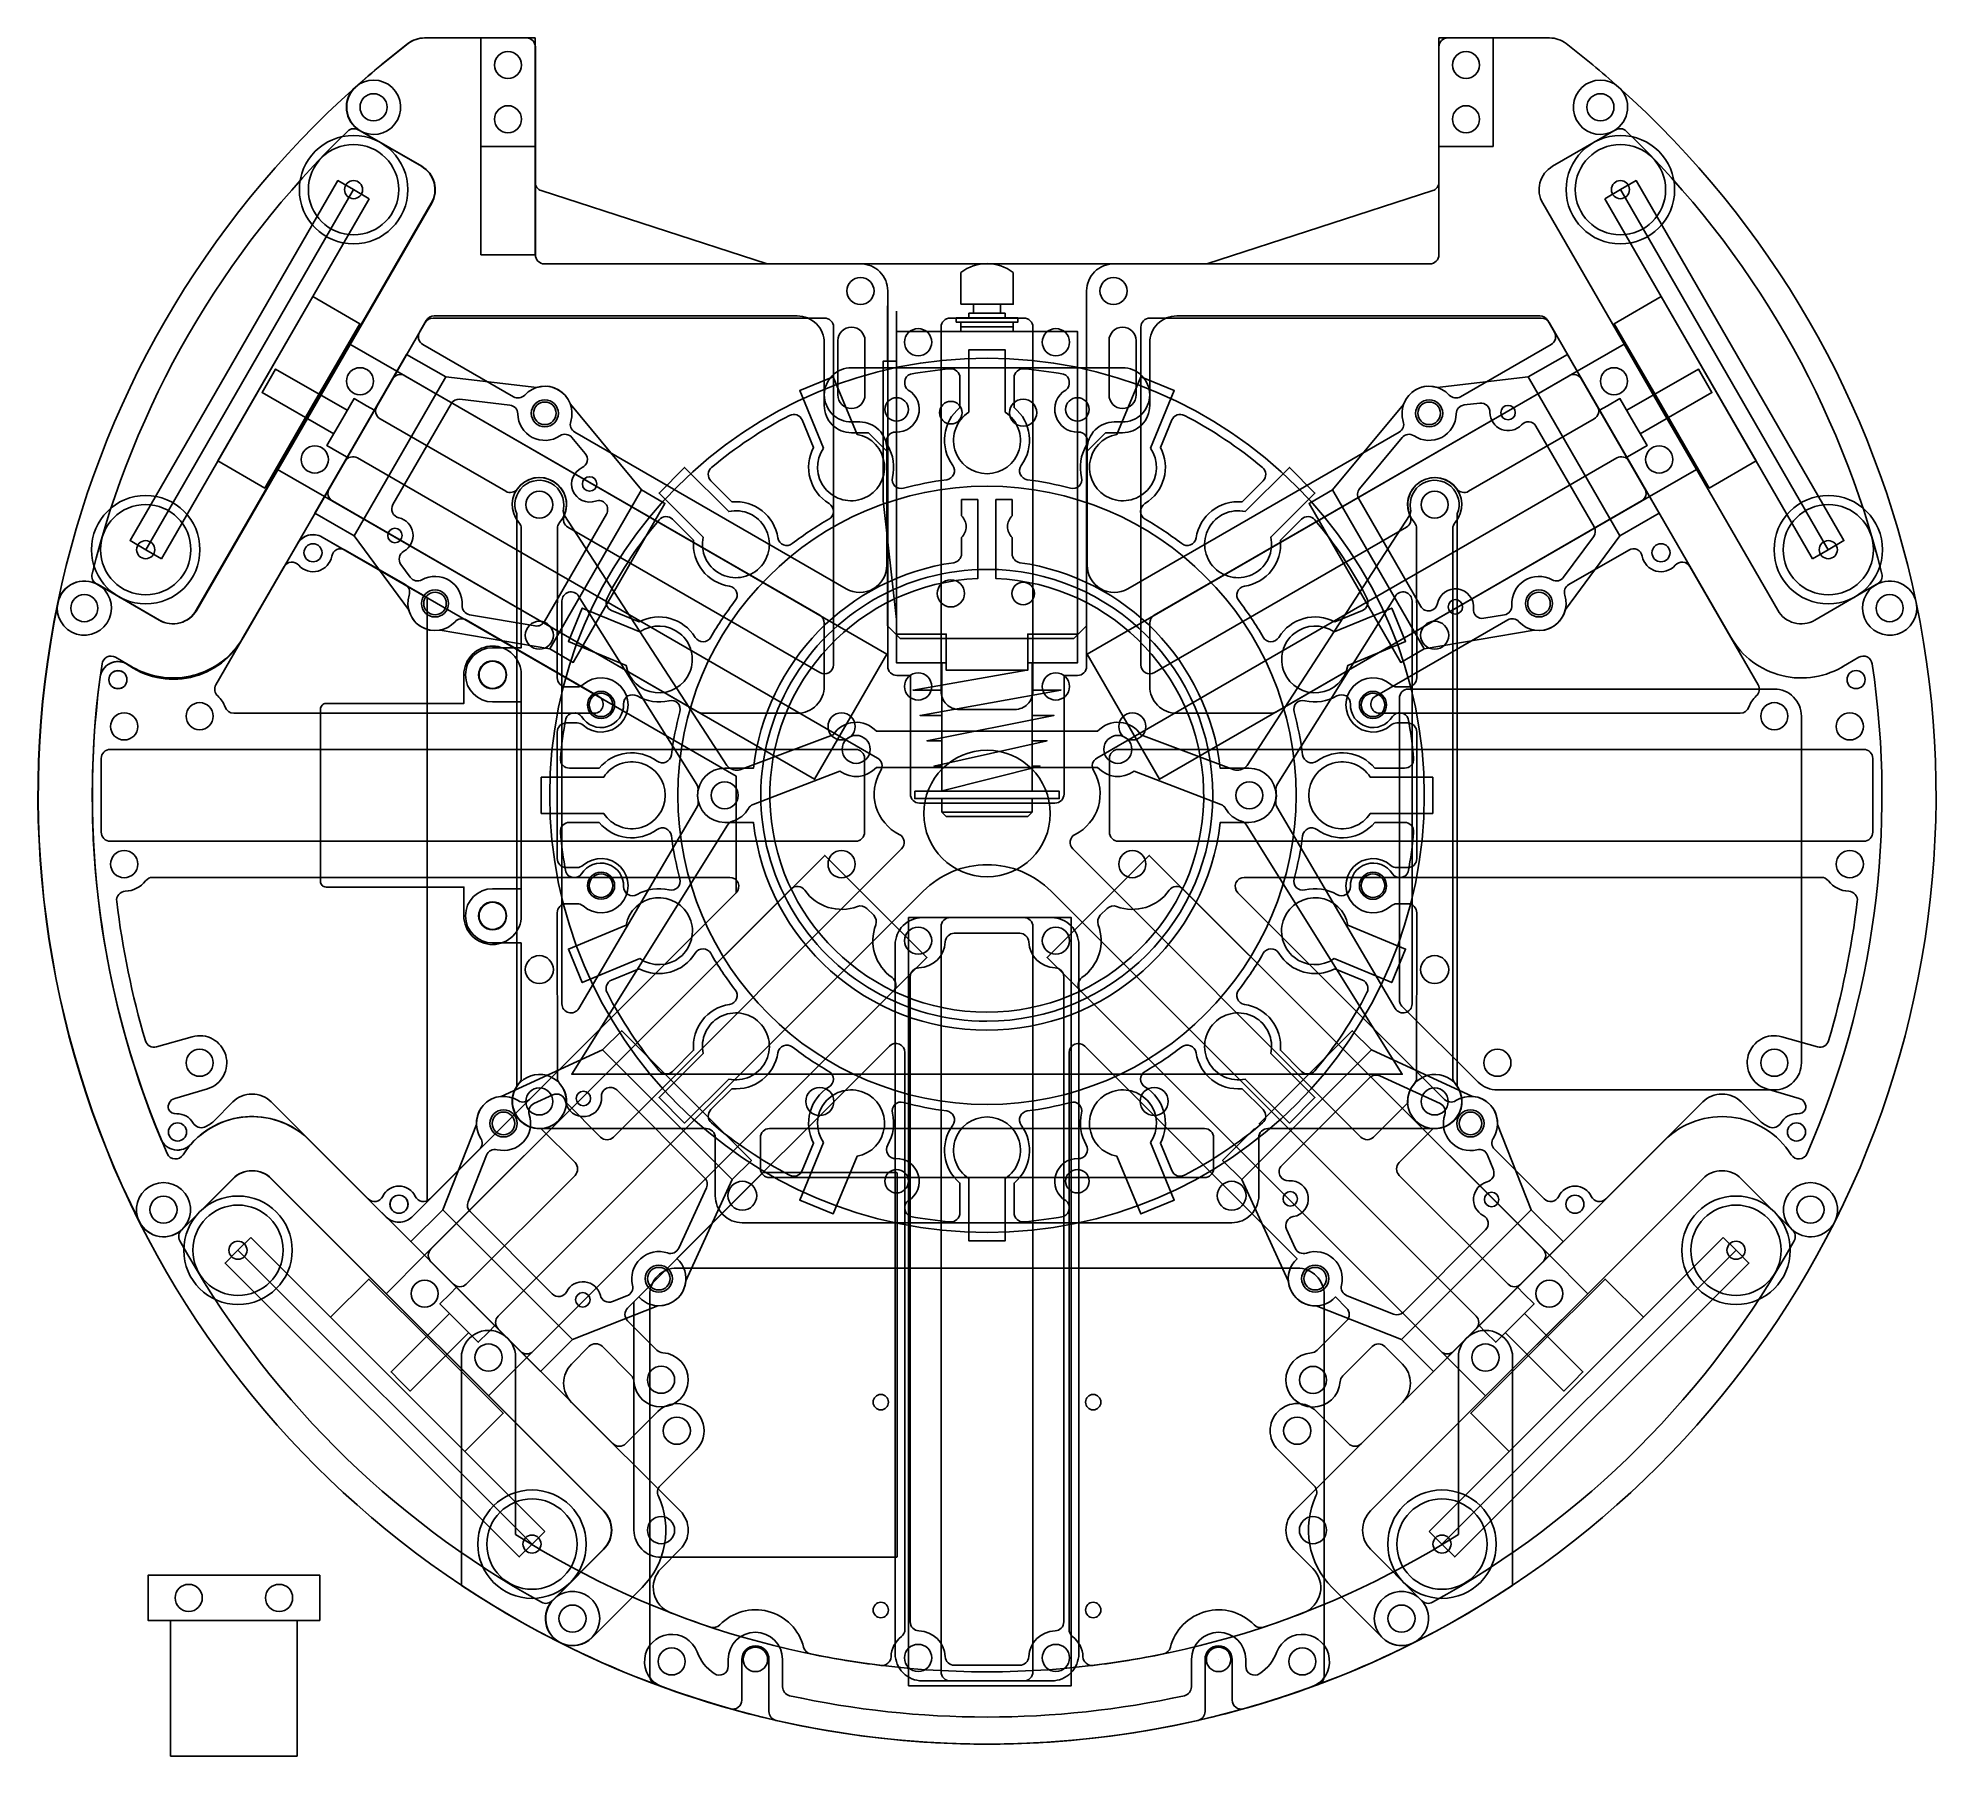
# Model space of a CAD drawing. Header units: inches. Extents: x 0 to 210, y -1 to 189.
import ezdxf

# ---------------------------------------------------------------- set-up
doc = ezdxf.new("R2010")
doc.units = ezdxf.units.IN
doc.header["$MEASUREMENT"] = 0
for name, color, linetype in [('2枚目', 6, 'Continuous'), ('hall', 3, 'Continuous'), ('IMU', 4, 'Continuous'), ('openmv plate', 3, 'Continuous'), ('カバー', 6, 'Continuous'), ('キッカー', 2, 'Continuous'), ('ハンドル2', 4, 'Continuous'), ('ボールセンサ', 30, 'Continuous'), ('モーター', 1, 'Continuous'), ('基板', 4, 'Continuous'), ('穴', 3, 'Continuous'), ('超音波センサ', 4, 'Continuous'), ('足回り', 240, 'Continuous'), ('部品', 2, 'Continuous')]:
    doc.layers.add(name, color=color, linetype=linetype)

msp = doc.modelspace()

# ---------------------------------------------------------------- linework, layer by layer
for points in [[(132.12, 5.52), (132.12, 10.02, 1), (129.12, 10.02), (129.12, 4.25, -0.349968), (128.35, 3.28, -0.056112), (105, 0.65, -0.056112), (81.65, 3.28, -0.349968), (80.88, 4.25), (80.88, 10.02, 1), (77.88, 10.02), (77.88, 5.52, -0.496888), (76.61, 4.56, -0.048152), (57.8, 11.86, -0.511087), (57.02, 16.66), (62.57, 22.21, 0.414214), (62.57, 26.45), (25.8, 63.22, 0.414214), (21.56, 63.22), (16.01, 57.67, -0.511087), (11.21, 58.44, -0.169282), (2.19, 126.97, -0.511087), (6.63, 128.96), (13.42, 125.03, 0.414214), (17.52, 126.13), (43.52, 171.16, 0.414214), (42.42, 175.26), (35.63, 179.19, -0.511087), (35.13, 184.03, -0.017948), (40.93, 188.83, -0.165564), (42.76, 189.46), (55, 189.46), (55, 173.51, 0.325063), (55.69, 172.56), (80.68, 164.46), (105, 164.46), (129.32, 164.46), (154.31, 172.56, 0.325063), (155, 173.51), (155, 189.46), (167.24, 189.46, -0.165564), (169.07, 188.83, -0.017948), (174.87, 184.03, -0.511087), (174.37, 179.19), (167.58, 175.26, 0.414214), (166.48, 171.16), (192.48, 126.13, 0.414214), (196.58, 125.03), (203.37, 128.96, -0.511087), (207.81, 126.97, -0.169282), (198.79, 58.44, -0.511087), (193.99, 57.67), (188.44, 63.22, 0.414214), (184.2, 63.22), (147.43, 26.45, 0.414214), (147.43, 22.21), (152.98, 16.66, -0.511087), (152.2, 11.86, -0.048152), (133.39, 4.56, -0.496888)], [(87, 149.96), (87, 155.7, 0.414214), (84, 158.7), (43.83, 158.7, 0.267949), (42.96, 158.2), (42.22, 156.91, 0.414214), (42.58, 155.54), (52.62, 149.75, 0.352701), (53.86, 149.94, -0.805619), (58.94, 147.01, 0.352701), (59.39, 145.84), (89.42, 128.5, 0.57735), (93.92, 131.1), (93.92, 143.96, 0.414214), (90.92, 146.96), (90, 146.96, -0.414214)], [(100.92, 158.46, 0.414214), (99.92, 157.46), (99.92, 148.71), (99.92, 117.15, 0.414214), (101.92, 115.15), (108.08, 115.15), (108.08, 115.15, 0.414214), (110.08, 117.15), (110.08, 148.71), (110.08, 157.46, 0.414214), (109.08, 158.46)], [(123, 149.96), (123, 155.7, -0.414214), (126, 158.7), (166.17, 158.7, -0.267949), (167.04, 158.2), (167.78, 156.91, -0.414214), (167.42, 155.54), (157.38, 149.75, -0.352701), (156.14, 149.94, 0.805619), (151.06, 147.01, -0.352701), (150.61, 145.84), (120.58, 128.5, -0.57735), (116.08, 131.1), (116.08, 143.96, -0.414214), (119.08, 146.96), (120, 146.96, 0.414214)], [(86.5, 125.57), (40.58, 152.08, 0.414214), (39.22, 151.71), (32.22, 139.58, 0.414214), (32.58, 138.22), (73.04, 114.86, 0.131652), (73.54, 114.73), (84, 114.73, 0.414214), (87, 117.73), (87, 124.7, 0.267949)], [(123.5, 125.57), (169.42, 152.08, -0.414214), (170.78, 151.71), (177.78, 139.58, -0.414214), (177.42, 138.22), (136.96, 114.86, -0.131652), (136.46, 114.73), (126, 114.73, -0.414214), (123, 117.73), (123, 124.7, -0.267949)], [(27.23, 130.95), (19.69, 117.88, 0.355439), (19.89, 116.64, -0.12655), (20.72, 115.4, 0.318089), (21.66, 114.73), (61.54, 114.73, 0.767327), (62.04, 116.59), (47.39, 125.05, 0.352701), (46.15, 124.86, -0.805619), (41.07, 127.79, 0.352701), (40.62, 128.96), (33.98, 132.79, 0.517718), (32.5, 132.11, -0.62672), (28.85, 131.11, 0.514035)], [(182.77, 130.95), (190.31, 117.88, -0.355439), (190.11, 116.64, 0.12655), (189.28, 115.4, -0.318089), (188.34, 114.73), (148.46, 114.73, -0.767327), (147.96, 116.59), (162.61, 125.05, -0.352701), (163.85, 124.86, 0.805619), (168.93, 127.79, -0.352701), (169.38, 128.96), (176.02, 132.79, -0.517718), (177.5, 132.11, 0.62672), (181.15, 131.11, -0.514035)], [(7, 101.57), (7, 109.73, -0.414214), (8, 110.73), (90.46, 110.73, -0.414214), (91.46, 109.73), (91.46, 101.57, -0.414214), (90.46, 100.57), (8, 100.57, -0.414214)], [(203, 109.73), (203, 101.57, -0.414214), (202, 100.57), (119.54, 100.57, -0.414214), (118.54, 101.57), (118.54, 109.73, -0.414214), (119.54, 110.73), (202, 110.73, -0.414214)], [(11.88, 78.48, 0.412866), (13.12, 77.8), (17.06, 78.93, -0.996401), (18.74, 73.17), (15.13, 72.11, 0.400642), (14.44, 70.91, 0.287006), (15.36, 70.39, -0.281628), (17.19, 69.37, 0.372786), (18.42, 68.93, 0.104462), (19.46, 69.6), (21.56, 71.71, -0.414214), (25.8, 71.71), (36.53, 60.98, 0.517638), (38.14, 61.26, -0.630602), (41.75, 61.26, 0.517638), (43.36, 60.98), (48.85, 66.47, 0.352701), (48.98, 67.72, -0.805619), (53.13, 71.86, 0.352701), (54.38, 72), (77.24, 94.86, 0.668179), (76.53, 96.57), (12.69, 96.57, 0.231089), (11.91, 96.18, -0.22022), (9.66, 95.03, 0.437824), (8.71, 93.91, 0.040661)], [(198.12, 78.48, -0.412866), (196.88, 77.8), (192.94, 78.93, 0.996401), (191.26, 73.17), (194.87, 72.11, -0.400642), (195.56, 70.91, -0.287006), (194.64, 70.39, 0.281628), (192.81, 69.37, -0.372786), (191.58, 68.93, -0.104462), (190.54, 69.6), (188.44, 71.71, 0.414214), (184.2, 71.71), (173.47, 60.98, -0.517638), (171.86, 61.26, 0.630602), (168.25, 61.26, -0.517638), (166.64, 60.98), (161.15, 66.47, -0.352701), (161.02, 67.72, 0.805619), (156.87, 71.86, -0.352701), (155.62, 72), (132.76, 94.86, -0.668179), (133.47, 96.57), (197.31, 96.57, -0.231089), (198.09, 96.18, 0.22022), (200.34, 95.03, -0.437824), (201.29, 93.91, -0.040661)], [(109.08, 7.65), (100.92, 7.65, -0.414214), (99.92, 8.65), (99.92, 91.11, -0.414214), (100.92, 92.11), (109.08, 92.11, -0.414214), (110.08, 91.11), (110.08, 8.65, -0.414214)], [(65.24, 47.5), (68.48, 44.25, 0.182676), (69.13, 43.96, -2.21525), (65.94, 40.78, 0.182676), (65.65, 41.42), (62.41, 44.67, 0.414214), (60.99, 44.67), (59.04, 42.71, 0.414214), (59.04, 38.47), (71.06, 26.45, -0.414214), (71.06, 22.21), (68.95, 20.1, 0.542077), (69.99, 15.19, 0.01207), (74.4, 13.6, 0.287791), (75.43, 13.85, -0.587071), (84.71, 11.37, 0.287791), (85.48, 10.63, 0.020338), (93.26, 9.36, 0.437824), (94.38, 10.31, -0.22022), (95.53, 12.55, 0.231089), (95.92, 13.34), (95.92, 77.18, 0.668179), (94.21, 77.89), (70.7, 54.38, -1.050838), (66.47, 50.14), (65.24, 48.91, 0.414214)], [(144.78, 47.48), (141.53, 44.24, -0.182676), (140.89, 43.95, 2.21525), (144.07, 40.76, -0.182676), (144.36, 41.41), (147.61, 44.65, -0.414214), (149.02, 44.65), (150.97, 42.7, -0.414214), (150.97, 38.46), (138.95, 26.44, 0.414214), (138.95, 22.2), (141.05, 20.09, -0.542077), (140.01, 15.17, -0.01207), (135.6, 13.59, -0.287791), (134.57, 13.84, 0.587071), (125.29, 11.36, -0.287791), (124.52, 10.63, -0.020338), (116.74, 9.36, -0.437824), (115.62, 10.31, 0.22022), (114.47, 12.55, -0.231089), (114.08, 13.34), (114.1, 77.18, -0.668179), (115.81, 77.88), (139.31, 54.37, 1.050838), (143.55, 50.13), (144.78, 48.9, -0.414214)]]:
    msp.add_lwpolyline(points, format="xyb", close=True)
for points in [[(91.72, 93.11, 0.293586), (90.66, 93.34, -0.340389), (84.83, 95.14, 0.46496), (83.31, 95.27), (43.48, 55.44, 0.414214), (43.48, 54.03), (53.38, 44.13, 0.414214), (54.8, 44.13), (94.62, 83.96, 0.46496), (94.49, 85.48, -0.340389), (92.69, 91.31, 0.293586), (92.47, 92.37), (91.72, 93.11)], [(118.28, 93.11, -0.293586), (119.34, 93.34, 0.340389), (125.17, 95.14, -0.46496), (126.69, 95.27), (166.52, 55.44, -0.414214), (166.52, 54.03), (156.62, 44.13, -0.414214), (155.2, 44.13), (115.38, 83.96, -0.46496), (115.51, 85.48, 0.340389), (117.31, 91.31, -0.293586), (117.53, 92.37), (118.28, 93.11)]]:
    msp.add_lwpolyline(points, format="xyb")
for centre, radius in [((105, 103.63), 7), ((75.98, 105.65), 1.5), ((134.02, 105.65), 1.5)]:
    msp.add_circle(centre, radius)
at = {"layer": '2枚目'}
for points in [[(141.39, 28.11, 0.314331), (143.2, 17.97), (148.75, 12.42, 0.303519), (152.02, 11.77, 0.000484), (152.2, 11.86, 0.511087), (152.98, 16.66), (147.43, 22.21, -0.414214), (147.43, 26.45), (184.2, 63.22, -0.414214), (188.44, 63.22), (193.99, 57.67, 0.511087), (198.79, 58.44, 0.169282), (207.81, 126.97, 0.511087), (203.37, 128.96), (196.58, 125.03, -0.414214), (192.48, 126.13), (166.48, 171.16, -0.414214), (167.58, 175.26), (174.37, 179.19, 0.511087), (174.87, 184.03, 0.017948), (169.07, 188.83, 0.165564), (167.24, 189.46), (156, 189.46, 0.414214), (155, 188.46), (155, 173.51), (155, 165.46, -0.414214), (154, 164.46), (129.34, 164.46), (119.02, 164.46, 0.414214), (116.02, 161.46), (116.02, 119.92, -0.414214), (115.02, 118.92), (113.52, 118.92), (113.52, 105.79, -0.414214), (112.52, 104.79), (105.02, 104.79), (97.52, 104.79, -0.414214), (96.52, 105.79), (96.52, 118.92), (95.02, 118.92, -0.414214), (94.02, 119.92), (94.02, 161.46, 0.414214), (91.02, 164.46), (80.69, 164.46), (56.03, 164.46, -0.414214), (55.03, 165.46), (55.03, 173.51), (55.03, 188.46, 0.414214), (54.03, 189.46), (42.8, 189.46, 0.165564), (40.96, 188.83, 0.017948), (35.16, 184.03, 0.511087), (35.66, 179.19), (42.46, 175.26, -0.414214), (43.56, 171.16), (17.56, 126.13, -0.414214), (13.46, 125.03), (6.66, 128.96, 0.511087), (2.22, 126.97, 0.169282), (11.24, 58.44, 0.511087), (16.04, 57.67), (21.6, 63.22, -0.414214), (25.84, 63.22), (62.61, 26.45, -0.414214), (62.61, 22.21), (57.06, 16.66, 0.511087), (57.83, 11.86, 0.000484), (58.01, 11.77, 0.303519), (61.28, 12.42), (66.83, 17.97, 0.31426), (68.64, 28.1, -0.31426), (68.84, 29.23), (72.82, 33.21, 1), (68.58, 37.45), (65.03, 33.91, -0.414214), (63.62, 33.91), (50.92, 46.6, -0.414214), (50.92, 48.02), (97.95, 95.04, -0.414214), (112.09, 95.04), (159.11, 48.02, -0.414214), (159.11, 46.6), (146.42, 33.91, -0.414199), (145, 33.91), (141.46, 37.46, 1), (137.21, 33.21), (141.19, 29.23, -0.314343)], [(88.02, 157.46, 0.414214), (87.02, 158.46), (43.71, 158.46, 0.267949), (42.84, 157.96), (37.49, 148.68, 0.414214), (37.85, 147.31), (51.75, 139.29, 0.384323), (53.06, 139.57, -0.901853), (58.23, 136.59, 0.384323), (58.64, 135.31), (86.52, 119.22, 0.57735), (88.02, 120.08)], [(122.02, 157.46, -0.414214), (123.02, 158.46), (166.33, 158.46, -0.267949), (167.19, 157.96), (172.55, 148.68, -0.414214), (172.18, 147.31), (158.29, 139.29, -0.384323), (156.98, 139.57, 0.901853), (151.81, 136.59, -0.384323), (151.4, 135.31), (123.52, 119.22, -0.57735), (122.02, 120.08)]]:
    msp.add_lwpolyline(points, format="xyb", close=True, dxfattribs=at)
for points in [[(154.29, 172.56), (154.29, 172.56)], [(66.82, 30.69), (66.82, 30.69)]]:
    msp.add_lwpolyline(points, close=True, dxfattribs=at)
for points in [[(10.1, 120.04, 0.42712), (22.74, 123.13), (33.99, 142.62, -0.414214), (35.35, 142.98), (55.89, 131.12), (62.82, 127.12), (92.89, 109.77, -0.420422), (93.24, 108.38, 0.438508), (95.29, 101.32, -0.512275), (95.55, 99.71), (63.67, 67.83, -0.414214), (62.25, 67.83), (58.48, 71.6, 2.618034), (55.65, 68.78), (59.42, 65, -0.414214), (59.42, 63.59), (47.39, 51.55, -0.414214), (45.97, 51.55), (30.06, 67.46, 0.482326), (16.07, 65.87, -0.603168), (14.3, 66, -0.140818), (7.09, 120.2, -0.529175), (8.58, 120.92), (10.46, 119.84)], [(199.93, 120.04, -0.42712), (187.3, 123.13), (176.05, 142.62, 0.414214), (174.68, 142.98), (154.14, 131.12), (147.21, 127.12), (117.15, 109.77, 0.420422), (116.79, 108.38, -0.438508), (114.75, 101.32, 0.512275), (114.49, 99.71), (146.37, 67.83, 0.414214), (147.78, 67.83), (151.55, 71.6, -2.618034), (154.38, 68.77), (150.61, 65, 0.414214), (150.61, 63.59), (162.65, 51.55, 0.414214), (164.06, 51.55), (179.97, 67.46, -0.482326), (193.97, 65.87, 0.603168), (195.73, 66, 0.140818), (202.94, 120.2, 0.529175), (201.45, 120.92), (199.58, 119.84)]]:
    msp.add_lwpolyline(points, format="xyb", dxfattribs=at)
at = {"layer": 'hall'}
for centre, radius in [((30.43, 132.49), 1), ((179.57, 132.49), 1), ((8.85, 118.45), 1), ((201.15, 118.45), 1), ((15.44, 68.39), 1), ((194.56, 68.39), 1), ((39.95, 60.39), 1), ((170.05, 60.39), 1), ((70.68, 35.33), 1.5), ((139.32, 35.33), 1.5)]:
    msp.add_circle(centre, radius, dxfattribs=at)
at = {"layer": 'IMU'}
msp.add_lwpolyline([(50.3, 89.14, 0.414214), (53.47, 92.31), (53.47, 118.98, 0.414214), (50.3, 122.16, 0.414214), (47.12, 118.98), (47.12, 115.81), (31.88, 115.81, 0.414214), (31.25, 115.17), (31.25, 96.12, 0.414214), (31.88, 95.49), (47.12, 95.49), (47.12, 92.31, 0.414214)], format="xyb", close=True, dxfattribs=at)
for centre in [(50.3, 118.98), (50.3, 92.31)]:
    msp.add_circle(centre, 1.5, dxfattribs=at)
at = {"layer": 'openmv plate'}
for p, q in [((102.18, 138.38), (102.18, 138.38)), ((107.78, 138.38), (107.78, 138.38))]:
    msp.add_line(p, q, dxfattribs=at)
msp.add_lwpolyline([(135.07, 61.34), (135.07, 67.77, -0.414217), (136.07, 68.77), (154.53, 68.77, 0.598235), (157.03, 73.43), (157.03, 136.79, 1.334668), (151.87, 137.32, -0.191841), (151.73, 136.6), (133.78, 108.96, -0.182676), (133.21, 108.54, 0.016597), (133.02, 108.48, -0.17579), (132.34, 108.48), (122.01, 112.34, 0.49632), (117.24, 112.73), (92.76, 112.73, 0.49632), (87.99, 112.34), (77.66, 108.48, -0.17579), (76.98, 108.48, 0.016597), (76.79, 108.54, -0.182676), (76.22, 108.96), (58.27, 136.6, -0.191841), (58.13, 137.32, 1.334668), (52.97, 136.79), (52.97, 73.43, 0.598235), (55.47, 68.77), (73.93, 68.77, -0.414214), (74.93, 67.77), (74.93, 61.34, 0.414214), (77.93, 58.34), (132.07, 58.34, 0.4161), (135.07, 61.36)], format="xyb", dxfattribs=at)
for points in [[(107.78, 136.58), (107.78, 137.63), (107.78, 138.38), (105.98, 138.38), (105.98, 137.63), (105.98, 131.63), (105.98, 129.63, -0.979375), (104.98, 81.65, -0.979375), (103.98, 129.63), (103.98, 131.63), (103.98, 137.63), (103.98, 138.38), (102.18, 138.38), (102.18, 137.63), (102.18, 136.58, -0.423527), (102.18, 134.18), (102.18, 132.38, -0.373434), (101.32, 131.39, 0.340834), (79.16, 108.65), (75.98, 108.65, 1), (75.98, 102.65), (79.16, 102.65, 0.380734), (104.98, 79.65, 0.380734), (130.81, 102.65), (133.98, 102.65, 1), (133.98, 108.65), (130.81, 108.65, 0.340834), (108.64, 131.39, -0.373434), (107.78, 132.38), (107.78, 134.18, -0.423527)], [(104.98, 80.65, 1), (104.98, 130.65, 1)], [(59.83, 82.06), (72.92, 104.38, 0.182676), (73.04, 105.07, -0.089124), (73.02, 106.14, 0.182676), (72.88, 106.83), (59.82, 127.69, 0.753154), (57.97, 127.16), (57.97, 82.57, 0.764635)], [(150.17, 82.06), (137.08, 104.38, -0.182676), (136.96, 105.07, 0.089124), (136.98, 106.14, -0.182676), (137.12, 106.83), (150.18, 127.69, -0.753154), (152.03, 127.16), (152.03, 82.57, -0.764635)], [(92.76, 108.73), (117.24, 108.73, 0.3884), (121.27, 108.32), (130.88, 104.64, -0.17579), (131.4, 104.19, 0.195695), (133.16, 102.77, -0.182676), (133.72, 102.34), (150.95, 74.77), (59.05, 74.77), (76.28, 102.34, -0.182676), (76.84, 102.77, 0.195695), (78.6, 104.19, -0.17579), (79.12, 104.64), (88.73, 108.32, 0.3884)], [(129.07, 68.77), (80.93, 68.77, 0.414214), (79.93, 67.77), (79.93, 64.34, 0.414214), (80.93, 63.34), (129.07, 63.34, 0.414217), (130.07, 64.34), (130.07, 67.77, 0.41421)]]:
    msp.add_lwpolyline(points, format="xyb", close=True, dxfattribs=at)
for centre, radius in [((55.47, 137.81), 1.5), ((154.53, 137.81), 1.5), ((55.47, 123.36), 1.55), ((154.53, 123.36), 1.55), ((90.52, 110.73), 1.55), ((119.48, 110.73), 1.55), ((75.98, 105.65), 1.5), ((134.02, 105.65), 1.5), ((55.47, 86.36), 1.55), ((154.53, 86.36), 1.55), ((55.47, 71.77), 1.5), ((86.5, 71.77), 1.55), ((123.5, 71.77), 1.55), ((154.53, 71.77), 1.5), ((77.93, 61.34), 1.6), ((132.07, 61.34), 1.6), ((141.07, 40.95), 1.5)]:
    msp.add_circle(centre, radius, dxfattribs=at)
at = {"layer": 'カバー'}
msp.add_line((67.68, 7.53), (67.68, 7.53), dxfattribs=at)
for points in [[(5.99, 130.16, -0.141408), (34.27, 179.14, -0.347349), (35.5, 179.26, 2.015193), (35.13, 184.03, 0.160925), (2.19, 126.97, 2.015193), (6.5, 129.03, -0.347349)], [(204.01, 130.16, 0.141408), (175.73, 179.14, 0.347349), (174.5, 179.26, -2.015193), (174.87, 184.03, -0.160925), (207.81, 126.97, -2.015193), (203.5, 129.03, 0.347349)], [(115.16, 10.65), (115.16, 89.11, 0.414214), (112.16, 92.11), (97.84, 92.11, 0.414214), (94.84, 89.11), (94.84, 10.65, 0.414214), (97.84, 7.65), (112.16, 7.65, 0.414214)], [(112.53, 86.56, -0.392047), (109.62, 89.42, 0.400726), (108.62, 90.38), (101.38, 90.38, 0.400726), (100.38, 89.42, -0.392047), (97.47, 86.56, 0.405453), (96.5, 85.57), (96.5, 14.19, 0.405453), (97.47, 13.19, -0.391686), (100.38, 10.33, 0.400363), (101.38, 9.38), (108.62, 9.38, 0.400363), (109.62, 10.33, -0.391686), (112.53, 13.19, 0.405453), (113.5, 14.19), (113.5, 85.57, 0.405453)], [(55.7, 16.35, -0.141408), (15.7, 56.35, -0.347349), (15.91, 57.57, 2.015193), (11.21, 58.44, 0.160925), (57.8, 11.86, 2.015193), (56.92, 16.56, -0.347349)], [(154.3, 16.35, 0.141408), (194.3, 56.35, 0.347349), (194.09, 57.57, -2.015193), (198.79, 58.44, -0.160925), (152.2, 11.86, -2.015193), (153.08, 16.56, 0.347349)], [(142.32, 8.19), (142.32, 35.33), (142.32, 50.33, 0.414214), (139.32, 53.33), (70.68, 53.33, 0.414214), (67.68, 50.33), (67.68, 35.33), (67.68, 8.22, 0.312946), (68.33, 7.28, 0.18058), (141.66, 7.26, 0.313123)], [(76.38, 10.02, -1), (82.38, 10.02), (82.38, 6.99, 0.352341), (83.16, 6.01, 0.108301), (126.84, 6.01, 0.352341), (127.62, 6.99), (127.62, 10.02, -1), (133.62, 10.02), (133.62, 9.28, 0.600843), (135.18, 8.45, 0.156178), (137.08, 10.85, -1.562777), (140.91, 6.98, -0.176327), (69.09, 6.98, -1.562777), (72.92, 10.85, 0.156669), (74.82, 8.45, 0.600416), (76.38, 9.28)]]:
    msp.add_lwpolyline(points, format="xyb", close=True, dxfattribs=at)
msp.add_lwpolyline([(130.62, 10.02), (130.62, 10.02)], close=True, dxfattribs=at)
for centre, radius in [((97.38, 89.56), 1.5), ((112.62, 89.56), 1.5), ((93.25, 38.49), 0.85), ((116.75, 38.49), 0.85), ((70.68, 35.33), 1.5), ((139.32, 35.33), 1.5), ((93.25, 15.49), 0.85), ((116.75, 15.49), 0.85), ((70.11, 9.8), 1.5), ((79.38, 10.02), 1.35), ((97.38, 10.19), 1.5), ((112.62, 10.19), 1.5), ((130.62, 10.02), 1.35), ((139.89, 9.8), 1.5)]:
    msp.add_circle(centre, radius, dxfattribs=at)
at = {"layer": 'キッカー', "ltscale": 0.5}
for p, q in [((94, 159.8), (94, 153.69)), ((103.5, 158.99), (103.5, 159.99)), ((106.5, 158.99), (106.5, 159.99)), ((95, 159.23), (95, 156.99)), ((101.59, 158.49), (108.41, 158.49)), ((102.1, 156.99), (102.1, 157.49)), ((100, 120.29), (100, 106.09)), ((110, 103.79), (110, 105.29))]:
    msp.add_line(p, q, dxfattribs=at)
msp.add_lwpolyline([(102.1, 159.99), (107.9, 159.99), (107.9, 163.49, 0.344828), (102.1, 163.49)], format="xyb", close=True, dxfattribs=at)
for points in [[(101.59, 157.99), (101.59, 158.49), (108.41, 158.49), (108.41, 157.99)], [(97, 106.09), (113, 106.09), (113, 105.29), (97, 105.29)]]:
    msp.add_lwpolyline(points, close=True, dxfattribs=at)
for points in [[(102.1, 157.99), (102.1, 157.49), (107.9, 157.49)], [(103, 158.49), (103, 158.99), (107, 158.99), (107, 158.49)], [(107.9, 156.99), (107.9, 157.49), (107.9, 157.99)], [(109.5, 120.29), (115, 120.29), (115, 156.99), (95, 156.99), (95, 120.29), (100.5, 120.29)], [(95, 153.69), (93.5, 153.69), (93.5, 138.26), (95, 125.09)], [(115, 123.49), (109.5, 123.49), (109.5, 119.49), (100.5, 119.49), (100.5, 123.49), (95, 123.49)], [(110, 116.09), (110, 120.29), (110, 106.09)]]:
    msp.add_lwpolyline(points, dxfattribs=at)
at = {"layer": 'キッカー'}
msp.add_lwpolyline([(120, 145.77, 0.414214), (123, 148.77), (123, 149.96, 0.414214), (120, 152.96), (90, 152.96, 0.414214), (87, 149.96), (87, 148.77, 0.414214), (90, 145.77), (91.88, 145.77), (94, 143.65), (94, 124.41), (95.41, 122.99), (114.59, 122.99), (116, 124.41), (116, 143.65), (118.12, 145.77)], format="xyb", close=True, dxfattribs=at)
for points in [[(96.82, 117.29), (100, 117.29), (96.82, 117.29), (109.42, 119.49)], [(100, 114.49), (97.59, 114.49), (113.18, 117.29), (110, 117.29)], [(100, 111.69), (98.36, 111.69), (112.41, 114.49), (110, 114.49)], [(100, 108.89), (99.13, 108.89), (111.64, 111.69), (110, 111.69)], [(99.9, 106.09), (110.87, 108.89), (110, 108.89), (110.87, 108.89)], [(100, 105.29), (100, 103.79), (110, 103.79), (109.5, 103.29), (100.5, 103.29), (100, 103.79)]]:
    msp.add_lwpolyline(points, dxfattribs=at)
at = {"layer": 'キッカー', "ltscale": 0.5}
for centre in [(101, 147.99), (109, 127.99)]:
    msp.add_circle(centre, 1.25, dxfattribs=at)
at = {"layer": 'キッカー'}
for centre in [(109, 147.99), (101, 127.99)]:
    msp.add_circle(centre, 1.5, dxfattribs=at)
at = {"layer": 'ハンドル2'}
msp.add_lwpolyline([(46.85, 18.22), (46.85, 43.43, -1.000185), (52.85, 43.43), (52.85, 23.86, 0.291662), (157.15, 23.86), (157.15, 43.43, -1.000185), (163.15, 43.43), (163.15, 18.22, -0.30217)], format="xyb", close=True, dxfattribs=at)
at = {"layer": 'ボールセンサ'}
for points in [[(107, 148.05), (107, 154.95), (103, 154.95), (103, 148.05, 3.406438)], [(86.92, 144.06), (84.28, 150.44), (87.98, 151.97), (90.62, 145.59, -3.406438)], [(96.29, 150.49, -0.774858), (94.91, 145.85, 0.593445), (94.01, 144.35, -0.19651), (94.53, 140.83, 0.57193), (95.76, 139.62, -0.034617), (100.54, 140.57, 0.57193), (101.21, 142.16, -0.397368), (102, 148.56), (102, 151.85, 0.439742), (100.91, 152.84, 0.023367), (96.53, 152.26, 0.58577)], [(113.71, 150.49, 0.774858), (115.09, 145.85, -0.593445), (115.99, 144.35, 0.19651), (115.47, 140.83, -0.57193), (114.24, 139.62, 0.034617), (109.46, 140.57, -0.57193), (108.79, 142.16, 0.397368), (108, 148.56), (108, 151.85, -0.439742), (109.09, 152.84, -0.023367), (113.47, 152.26, -0.58577)], [(123.08, 144.06), (125.72, 150.44), (122.02, 151.97), (119.38, 145.59, 3.406438)], [(87.53, 137.93, -0.397368), (85.81, 144.15), (84.55, 147.18, 0.439742), (83.16, 147.69, 0.055053), (74.52, 141.91, 0.439742), (74.45, 140.44), (76.78, 138.11, -0.397368), (81.86, 134.14, 0.57193), (83.46, 133.5, -0.034627), (87.51, 136.21, 0.57193)], [(122.47, 137.93, 0.397368), (124.19, 144.15), (125.45, 147.18, -0.439742), (126.84, 147.69, -0.055053), (135.48, 141.91, -0.439742), (135.55, 140.44), (133.22, 138.11, 0.397368), (128.14, 134.14, -0.57193), (126.54, 133.5, 0.034627), (122.49, 136.21, -0.57193)], [(73.6, 134.22), (68.72, 139.1), (71.55, 141.93), (76.43, 137.05, -3.406438)], [(133.57, 137.05), (138.45, 141.93), (141.28, 139.1), (136.4, 134.22, -3.406438)], [(72.72, 123.12, 0.397368), (66.5, 124.84), (63.46, 126.1, -0.439742), (62.96, 127.48, -0.055053), (68.74, 136.13, -0.439742), (70.21, 136.2), (72.54, 133.87, 0.397368), (76.51, 128.79, -0.57193), (77.15, 127.19, 0.034627), (74.44, 123.14, -0.57193)], [(137.28, 123.12, -0.397368), (143.5, 124.84), (146.54, 126.1, 0.439742), (147.04, 127.48, 0.055053), (141.26, 136.13, 0.439742), (139.79, 136.2), (137.46, 133.87, -0.397368), (133.49, 128.79, 0.57193), (132.85, 127.19, -0.034627), (135.56, 123.14, 0.57193)], [(66.59, 123.72), (60.21, 126.36), (58.68, 122.67), (65.06, 120.03, 3.406438)], [(143.41, 123.72), (149.79, 126.36), (151.32, 122.67), (144.94, 120.03, -3.406438)], [(60.15, 114.36, 0.774858), (64.79, 115.74, -0.593445), (66.3, 116.64, 0.19651), (69.82, 116.12, -0.57193), (71.03, 114.89, 0.034617), (70.08, 110.11, -0.57193), (68.49, 109.43, 0.397368), (62.09, 108.65), (58.8, 108.65, -0.439742), (57.8, 109.73, -0.023367), (58.39, 114.12, -0.58577)], [(149.85, 114.36, -0.774858), (145.21, 115.74, 0.593445), (143.7, 116.64, -0.19651), (140.18, 116.12, 0.57193), (138.97, 114.89, -0.034617), (139.92, 110.11, 0.57193), (141.51, 109.43, -0.397368), (147.91, 108.65), (151.2, 108.65, 0.439742), (152.2, 109.73, 0.023367), (151.61, 114.12, 0.58577)], [(62.59, 107.65), (55.69, 107.65), (55.69, 103.65), (62.59, 103.65, 3.406438)], [(147.41, 103.65), (154.31, 103.65), (154.31, 107.65), (147.41, 107.65, 3.406438)], [(60.15, 96.94, -0.774858), (64.79, 95.55, 0.593445), (66.3, 94.66, -0.19651), (69.82, 95.18, 0.57193), (71.03, 96.41, -0.034617), (70.08, 101.18, 0.57193), (68.49, 101.86, -0.397368), (62.09, 102.65), (58.8, 102.65, 0.439742), (57.8, 101.56, 0.023367), (58.39, 97.18, 0.58577)], [(149.85, 96.94, 0.774858), (145.21, 95.55, -0.593445), (143.7, 94.66, 0.19651), (140.18, 95.18, -0.57193), (138.97, 96.41, 0.034617), (139.92, 101.18, -0.57193), (141.51, 101.86, 0.397368), (147.91, 102.65), (151.2, 102.65, -0.439742), (152.2, 101.56, -0.023367), (151.61, 97.18, -0.58577)], [(66.59, 87.57), (60.21, 84.93), (58.68, 88.63), (65.06, 91.27, -3.406438)], [(143.41, 87.57), (149.79, 84.93), (151.32, 88.63), (144.94, 91.27, 3.406438)], [(72.72, 88.18, -0.397368), (66.5, 86.46), (63.46, 85.2, 0.439742), (62.96, 83.81, 0.055053), (68.74, 75.16, 0.439742), (70.21, 75.1), (72.54, 77.43, -0.397368), (76.51, 82.51, 0.57193), (77.15, 84.11, -0.034627), (74.44, 88.16, 0.57193)], [(137.28, 88.18, 0.397368), (143.5, 86.46), (146.54, 85.2, -0.439742), (147.04, 83.81, -0.055053), (141.26, 75.16, -0.439742), (139.79, 75.1), (137.46, 77.43, 0.397368), (133.49, 82.51, -0.57193), (132.85, 84.11, 0.034627), (135.56, 88.16, -0.57193)], [(76.43, 74.25), (71.55, 69.37), (68.72, 72.2), (73.6, 77.08, -3.406438)], [(136.4, 77.08), (141.28, 72.2), (138.45, 69.37), (133.57, 74.25, -3.406438)], [(87.53, 73.37, 0.397368), (85.81, 67.15), (84.55, 64.11, -0.439742), (83.16, 63.61, -0.055053), (74.52, 69.39, -0.439742), (74.45, 70.86), (76.78, 73.18, 0.397368), (81.86, 77.16, -0.57193), (83.46, 77.8, 0.034627), (87.51, 75.09, -0.57193)], [(122.47, 73.37, -0.397368), (124.19, 67.15), (125.45, 64.11, 0.439742), (126.84, 63.61, 0.055053), (135.48, 69.39, 0.439742), (135.55, 70.86), (133.22, 73.18, -0.397368), (128.14, 77.16, 0.57193), (126.54, 77.8, -0.034627), (122.49, 75.09, 0.57193)], [(86.92, 67.23), (84.28, 60.86), (87.98, 59.33), (90.62, 65.7, 3.406438)], [(96.29, 60.8, 0.774858), (94.91, 65.44, -0.593445), (94.01, 66.95, 0.19651), (94.53, 70.47, -0.57193), (95.76, 71.67, 0.034617), (100.54, 70.72, -0.57193), (101.21, 69.14, 0.397368), (102, 62.74), (102, 59.45, -0.439742), (100.91, 58.45, -0.023367), (96.53, 59.04, -0.58577)], [(113.71, 60.8, -0.774858), (115.09, 65.44, 0.593445), (115.99, 66.95, -0.19651), (115.47, 70.47, 0.57193), (114.24, 71.67, -0.034617), (109.46, 70.72, 0.57193), (108.79, 69.14, -0.397368), (108, 62.74), (108, 59.45, 0.439742), (109.09, 58.45, 0.023367), (113.47, 59.04, 0.58577)], [(123.08, 67.23), (125.72, 60.86), (122.02, 59.33), (119.38, 65.7, -3.406438)], [(103, 63.24), (103, 56.34), (107, 56.34), (107, 63.24, 3.406438)]]:
    msp.add_lwpolyline(points, format="xyb", close=True, dxfattribs=at)
for centre, radius in [((105, 105.65), 48.38), ((95, 148.35), 1.3), ((115, 148.35), 1.3), ((105, 105.65), 34.21), ((62.3, 115.65), 1.3), ((147.7, 115.65), 1.3), ((62.3, 95.65), 1.3), ((147.7, 95.65), 1.3), ((95, 62.94), 1.3), ((115, 62.94), 1.3)]:
    msp.add_circle(centre, radius, dxfattribs=at)
at = {"layer": 'モーター', "color": 4}
for p, q in [((34.92, 172.67), (36.65, 171.67)), ((175.08, 172.67), (173.35, 171.67)), ((13.65, 131.83), (36.65, 171.67)), ((196.35, 131.83), (173.35, 171.67)), ((11.92, 132.83), (13.65, 131.83)), ((198.08, 132.83), (196.35, 131.83)), ((22.13, 55.3), (23.54, 56.72)), ((56.07, 24.19), (23.54, 56.72)), ((153.93, 24.19), (186.46, 56.72)), ((187.87, 55.3), (186.46, 56.72)), ((54.66, 22.78), (56.07, 24.19)), ((155.34, 22.78), (153.93, 24.19))]:
    msp.add_line(p, q, dxfattribs=at)
for points in [[(11.92, 132.83), (10.19, 133.83), (33.19, 173.67), (34.92, 172.67)], [(198.08, 132.83), (199.81, 133.83), (176.81, 173.67), (175.08, 172.67)], [(19.9, 142.65), (25.1, 139.65), (30.35, 148.75), (35.6, 157.84), (30.4, 160.84)], [(190.1, 142.65), (184.9, 139.65), (179.65, 148.75), (174.4, 157.84), (179.6, 160.84)], [(54.66, 22.78), (53.24, 21.36), (20.71, 53.89), (22.13, 55.3)], [(155.34, 22.78), (156.76, 21.36), (189.29, 53.89), (187.87, 55.3)], [(47.23, 33.03), (51.47, 37.27), (44.05, 44.7), (36.62, 52.12), (32.38, 47.88)], [(162.77, 33.03), (158.53, 37.27), (165.95, 44.7), (173.38, 52.12), (177.62, 47.88)]]:
    msp.add_lwpolyline(points, close=True, dxfattribs=at)
at = {"layer": 'モーター'}
for points in [[(35.72, 145.65), (31.72, 138.72), (85.93, 107.42), (89.93, 114.35), (93.93, 121.28), (39.72, 152.58), (35.72, 145.65), (39.72, 152.58), (34.52, 155.58), (30.52, 148.65), (26.52, 141.72), (31.72, 138.72)], [(174.28, 145.65), (178.28, 138.72), (124.07, 107.42), (120.07, 114.35), (116.07, 121.28), (170.28, 152.58), (174.28, 145.65), (170.28, 152.58), (175.48, 155.58), (179.48, 148.65), (183.48, 141.72), (178.28, 138.72)], [(48.43, 49.08), (54.09, 43.42), (98.35, 87.69), (92.7, 93.34), (87.04, 99), (42.77, 54.74), (48.43, 49.08), (42.77, 54.74), (38.53, 50.49), (44.19, 44.84), (49.85, 39.18), (54.09, 43.42)], [(161.57, 49.08), (155.91, 43.42), (111.65, 87.69), (117.3, 93.34), (122.96, 99), (167.23, 54.74), (161.57, 49.08), (167.23, 54.74), (171.47, 50.49), (165.81, 44.84), (160.15, 39.18), (155.91, 43.42)]]:
    msp.add_lwpolyline(points, close=True, dxfattribs=at)
for points in [[(34.22, 148.25), (26.29, 152.82), (25.54, 151.52), (25.54, 151.52), (25.54, 151.52), (24.79, 150.22), (32.72, 145.65)], [(175.78, 148.25), (183.71, 152.82), (184.46, 151.52), (184.46, 151.52), (184.46, 151.52), (185.21, 150.22), (177.28, 145.65)], [(37.22, 148.25), (36.35, 148.75), (34.97, 149.55), (33.47, 146.95), (31.97, 144.35), (33.35, 143.55), (34.22, 143.05)], [(172.78, 148.25), (173.65, 148.75), (175.03, 149.55), (176.53, 146.95), (178.03, 144.35), (176.65, 143.55), (175.78, 143.05)], [(46.31, 51.2), (45.6, 50.49), (44.47, 49.36), (46.59, 47.24), (48.72, 45.12), (49.85, 46.25), (50.55, 46.96)], [(163.69, 51.2), (164.4, 50.49), (165.53, 49.36), (163.41, 47.24), (161.28, 45.12), (160.15, 46.25), (159.45, 46.96)], [(45.53, 48.3), (39.06, 41.83), (40.12, 40.77), (40.12, 40.77), (40.12, 40.77), (41.18, 39.71), (47.65, 46.18)], [(164.47, 48.3), (170.94, 41.83), (169.88, 40.77), (169.88, 40.77), (169.88, 40.77), (168.82, 39.71), (162.35, 46.18)]]:
    msp.add_lwpolyline(points, dxfattribs=at)
at = {"layer": 'モーター', "color": 4}
for centre, radius in [((34.92, 172.67), 6), ((175.08, 172.67), 6), ((34.92, 172.67), 5), ((175.08, 172.67), 5), ((34.92, 172.67), 1), ((175.08, 172.67), 1), ((11.92, 132.83), 6), ((198.08, 132.83), 6), ((11.92, 132.83), 5), ((198.08, 132.83), 5), ((11.92, 132.83), 1), ((198.08, 132.83), 1), ((22.13, 55.3), 6), ((187.87, 55.3), 6), ((22.13, 55.3), 5), ((187.87, 55.3), 5), ((22.13, 55.3), 1), ((187.87, 55.3), 1), ((54.66, 22.78), 6), ((54.66, 22.78), 5), ((155.34, 22.78), 6), ((155.34, 22.78), 5), ((54.66, 22.78), 1), ((155.34, 22.78), 1)]:
    msp.add_circle(centre, radius, dxfattribs=at)
at = {"layer": '基板'}
for points in [[(28.7, 133.49, -0.414214), (31.43, 134.23), (77.24, 107.78), (77.24, 94.86), (41.36, 58.98, -0.414214), (38.53, 58.98), (30.05, 67.46, 0.432303), (16.94, 67.06, -0.553886), (13.6, 67.62, -0.132418), (6.87, 118.71, -0.534049), (9.85, 120.18), (10.44, 119.84, 0.414428), (22.72, 123.13)], [(195.11, 76.05), (195.11, 114.4, 0.414214), (192.11, 117.4), (151.62, 117.4, 0.414214), (150.62, 116.4), (150.62, 83.01, 0.199776), (150.91, 82.3), (159.35, 73.92, 0.19805), (161.47, 73.05), (192.11, 73.05, 0.414214)], [(95.07, 63.81), (95.07, 21.43, -0.414214), (94.97, 21.33), (68.94, 21.33, -0.414214), (65.94, 24.33), (65.94, 49.57, -0.198912), (65.97, 49.64), (80.2, 63.88, -0.198912), (80.28, 63.91), (94.97, 63.91, -0.414214)]]:
    msp.add_lwpolyline(points, format="xyb", close=True, dxfattribs=at)
at = {"layer": '基板', "linetype": 'Continuous'}
msp.add_lwpolyline([(43.05, 127.52), (31.43, 134.22, 0.414214), (28.7, 133.49), (22.72, 123.13, -0.4592), (9.73, 120.24, 0.51298), (6.87, 118.71, 0.132103), (13.6, 67.62, 0.553055), (16.94, 67.06, -0.431622), (30.05, 67.46), (38.53, 58.98, 0.414214), (41.36, 58.98), (43.05, 60.67)], format="xyb", close=True, dxfattribs=at)
at = {"layer": '基板'}
for centre, radius in [((30.43, 132.49), 1), ((8.85, 118.45), 1), ((192.11, 114.4), 1.5), ((161.47, 76.05), 1.5), ((192.11, 76.05), 1.5), ((15.44, 68.39), 1), ((39.95, 60.39), 1), ((68.94, 40.97), 1.5), ((68.94, 24.33), 1.5)]:
    msp.add_circle(centre, radius, dxfattribs=at)
at = {"layer": '基板', "linetype": 'Continuous'}
for centre in [(30.43, 132.49), (8.85, 118.44), (15.44, 68.39), (39.94, 60.39)]:
    msp.add_circle(centre, 1, dxfattribs=at)
at = {"layer": '穴'}
for points in [[(91.5, 149.96), (91.5, 155.96, 1), (88.5, 155.96), (88.5, 149.96, 1)], [(118.5, 149.96), (118.5, 155.96, -1), (121.5, 155.96), (121.5, 149.96, -1)]]:
    msp.add_lwpolyline(points, format="xyb", close=True, dxfattribs=at)
for centre in [(52, 186.46), (158, 186.46), (37.13, 181.79), (172.87, 181.79), (52, 180.46), (158, 180.46), (91, 161.46), (119, 161.46), (97.38, 155.79), (112.62, 155.79), (35.63, 151.47), (174.37, 151.47), (56.08, 147.92), (153.92, 147.92), (30.63, 142.81), (179.37, 142.81), (55.47, 137.81), (154.53, 137.81), (43.93, 126.88), (166.07, 126.88), (5.13, 126.36), (204.87, 126.36), (97.38, 117.69), (112.62, 117.69), (17.89, 114.4), (192.11, 114.4), (9.54, 113.27), (88.91, 113.27), (121.08, 113.27), (200.46, 113.27), (9.54, 98.03), (9.54, 98.03), (88.91, 98.03), (121.08, 98.03), (200.46, 98.03), (97.38, 89.56), (97.38, 89.56), (112.62, 89.56), (112.62, 89.56), (17.89, 76.05), (192.11, 76.05), (55.47, 71.77), (154.53, 71.77), (51.51, 69.34), (158.49, 69.34), (13.89, 59.79), (196.11, 59.79), (68.69, 52.16), (141.31, 52.16), (42.78, 50.5), (167.22, 50.5), (49.85, 43.43), (160.15, 43.43), (68.94, 40.97), (70.68, 35.33), (139.32, 35.33), (68.94, 24.33), (141.06, 24.33), (59.14, 14.54), (150.86, 14.54), (97.38, 10.19), (97.38, 10.19), (112.62, 10.19), (112.62, 10.19)]:
    msp.add_circle(centre, 1.5, dxfattribs=at)
at = {"layer": '超音波センサ'}
for p, q in [((14.68, 14.33), (14.68, -0.67)), ((28.68, 14.33), (28.68, -0.67)), ((14.68, -0.67), (28.68, -0.67))]:
    msp.add_line(p, q, dxfattribs=at)
msp.add_lwpolyline([(31.18, 14.33), (31.18, 19.33), (12.18, 19.33), (12.18, 14.33)], close=True, dxfattribs=at)
for centre in [(16.68, 16.83), (26.68, 16.83)]:
    msp.add_circle(centre, 1.5, dxfattribs=at)
at = {"layer": '足回り'}
for points in [[(45.12, 151.94), (40.79, 154.44), (30.64, 136.86), (34.97, 134.36)], [(175.03, 134.36), (179.36, 136.86), (169.21, 154.44), (164.88, 151.94)], [(56.62, 121.86), (59.22, 120.36), (69.37, 137.94), (66.77, 139.44)], [(143.23, 139.44), (140.63, 137.94), (150.78, 120.36), (153.38, 121.86)], [(76.82, 63.12), (78.94, 65.24), (64.59, 79.59), (62.47, 77.47)], [(147.53, 77.47), (145.41, 79.59), (135.07, 69.25)], [(134.59, 68.77), (131.06, 65.24), (133.18, 63.12)], [(44.79, 59.79), (41.25, 56.26), (55.61, 41.9), (59.14, 45.44)], [(150.86, 45.44), (154.39, 41.9), (168.75, 56.26), (165.21, 59.79)]]:
    msp.add_lwpolyline(points, dxfattribs=at)
for points in [[(56.62, 121.86), (66.77, 139.44), (58.91, 148.93, 0.402111), (55.19, 150.78), (45.12, 151.94), (34.97, 134.36), (41.01, 126.2, 0.402217), (44.49, 123.93)], [(143.23, 139.44), (153.38, 121.86), (165.53, 123.92, 0.402111), (168.99, 126.22), (175.03, 134.36), (164.88, 151.94), (154.79, 150.79, 0.402217), (151.09, 148.91)], [(60.55, 143.46), (59.08, 145.24, 0.384818), (57.75, 145.43, -0.593144), (53.08, 147.86, 0.375461), (52.2, 148.83), (46.68, 149.47, 0.298792), (45.7, 148.97), (39.27, 137.83, 0.508793), (39.92, 136.36, -0.692118), (40.47, 132.65, 0.452494), (40.16, 131.18), (41.19, 129.78, 0.37599), (42.48, 129.5, -0.593157), (46.93, 126.68, 0.38435), (47.76, 125.63), (55, 124.39, 0.313749), (56.03, 124.88), (62.9, 136.77, 0.696651), (61.7, 138.21, -0.95535), (60.2, 141.91, 0.492887), (60.55, 143.46)], [(159.97, 125.24), (162.24, 125.62, 0.384818), (163.07, 126.68, -0.593144), (167.52, 129.5, 0.375461), (168.8, 129.78), (172.11, 134.25, 0.298792), (172.17, 135.34), (165.74, 146.48, 0.508793), (164.13, 146.65, -0.692118), (160.65, 148.03, 0.452494), (159.54, 149.04), (157.8, 148.84, 0.37599), (156.92, 147.86, -0.593157), (152.25, 145.43, 0.38435), (150.92, 145.23), (146.23, 139.58, 0.313749), (146.14, 138.44), (153, 126.55, 0.696651), (154.85, 126.87, -0.95535), (158.81, 126.31, 0.492887), (159.97, 125.24)], [(76.82, 63.12), (62.47, 77.47), (51.26, 72.33, 0.402111), (48.51, 69.22), (44.79, 59.79), (59.14, 45.44), (68.59, 49.16, 0.402217), (71.68, 51.93)], [(147.53, 77.47), (133.18, 63.12), (138.32, 51.91, 0.402111), (141.43, 49.16), (150.86, 45.44), (165.21, 59.79), (161.49, 69.23, 0.402217), (158.72, 72.33)], [(138.15, 57.62), (139.11, 55.52, 0.384818), (140.34, 54.99, -0.593144), (144.22, 51.44, 0.375461), (144.83, 50.27), (149.99, 48.23, 0.298792), (151.07, 48.45), (160.16, 57.55, 0.508793), (159.91, 59.14, -0.692118), (160.34, 62.86, 0.452494), (161.02, 64.2), (160.39, 65.82, 0.37599), (159.21, 66.43, -0.593157), (155.65, 70.3, 0.38435), (155.12, 71.53), (148.45, 74.6, 0.313749), (147.32, 74.4), (137.61, 64.69, 0.696651), (138.4, 62.99, -0.95535), (138.89, 59.02, 0.492887), (138.15, 57.62)], [(56.97, 72.5), (54.88, 71.54, 0.384818), (54.35, 70.31, -0.593144), (50.79, 66.43, 0.375461), (49.62, 65.82), (47.58, 60.65, 0.298792), (47.8, 59.58), (56.9, 50.48, 0.508793), (58.5, 50.73, -0.692118), (62.22, 50.31, 0.452494), (63.55, 49.62), (65.17, 50.26, 0.37599), (65.78, 51.43, -0.593157), (69.66, 55, 0.38435), (70.89, 55.53), (73.95, 62.2, 0.313749), (73.75, 63.33), (64.04, 73.04, 0.696651), (62.34, 72.25, -0.95535), (58.37, 71.76, 0.492887), (56.97, 72.5)]]:
    msp.add_lwpolyline(points, format="xyb", close=True, dxfattribs=at)
msp.add_lwpolyline([(96.32, 92.11), (96.32, 7.11), (114.32, 7.11), (114.32, 92.11)], close=True, dxfattribs=at)
for centre, radius in [((56.08, 147.92), 1.25), ((153.92, 147.92), 1.25), ((162.65, 148), 0.8), ((61.03, 140.1), 0.8), ((39.5, 134.4), 0.8), ((43.93, 126.88), 1.25), ((166.07, 126.88), 1.25), ((156.82, 126.5), 0.8), ((60.35, 72.1), 0.8), ((51.51, 69.34), 1.25), ((158.49, 69.34), 1.25), ((138.55, 60.99), 0.8), ((160.83, 60.92), 0.8), ((68.69, 52.16), 1.25), ((141.31, 52.16), 1.25), ((60.28, 49.82), 0.8)]:
    msp.add_circle(centre, radius, dxfattribs=at)
at = {"layer": '部品'}
for points in [[(55, 177.46), (49, 177.46), (49, 180.46), (49, 189.46), (55, 189.46)], [(55, 165.46), (49, 165.46), (49, 168.46), (49, 177.46), (55, 177.46)]]:
    msp.add_lwpolyline(points, close=True, dxfattribs=at)
msp.add_lwpolyline([(155, 189.46), (161, 189.46), (161, 177.46), (155, 177.46), (155, 180.46), (155, 189.46)], dxfattribs=at)
for points in [[(53.47, 89.31), (50.3, 89.31, -1), (50.3, 95.31), (53.47, 95.31), (53.47, 115.98), (50.3, 115.98, -1), (50.3, 121.98), (53.47, 121.98), (53.47, 135.16, 0.182676), (53.22, 135.83, -2.21525), (57.72, 135.83, 0.182676), (57.47, 135.16), (57.45, 118.65, 0.414214), (58.45, 117.65), (59.65, 117.65, 0.182676), (60.31, 117.9, -2.21525), (60.31, 113.4, 0.182676), (59.65, 113.65), (58.45, 113.65, 0.414214), (57.45, 112.65), (57.45, 98.65, 0.414214), (58.45, 97.65), (59.65, 97.65, 0.182676), (60.31, 97.9, -2.21525), (60.31, 93.4, 0.182676), (59.65, 93.65), (58.45, 93.65, 0.414214), (57.45, 92.65), (57.47, 74.42, 0.182676), (57.72, 73.75, -2.21525), (53.22, 73.75, 0.182676), (53.47, 74.42)], [(152.55, 92.64), (152.53, 74.41, -0.182676), (152.28, 73.75, 2.21525), (156.78, 73.75, -0.182676), (156.53, 74.41), (156.53, 135.16, -0.182676), (156.78, 135.82, 2.21525), (152.28, 135.82, -0.182676), (152.53, 135.16), (152.55, 118.65, -0.414214), (151.55, 117.65), (150.35, 117.65, -0.182676), (149.69, 117.9, 2.21525), (149.69, 113.4, -0.182676), (150.35, 113.65), (151.55, 113.65, -0.414214), (152.55, 112.65), (152.55, 98.64, -0.414214), (151.55, 97.64), (150.35, 97.64, -0.182676), (149.69, 97.89, 2.21525), (149.69, 93.39, -0.182676), (150.35, 93.64), (151.55, 93.64, -0.414214)]]:
    msp.add_lwpolyline(points, format="xyb", close=True, dxfattribs=at)
for centre, radius in [((55.47, 137.81), 1.5), ((154.53, 137.81), 1.5), ((50.3, 118.98), 1.55), ((62.3, 115.65), 1.5), ((147.7, 115.65), 1.5), ((62.3, 95.65), 1.5), ((147.7, 95.64), 1.5), ((50.3, 92.31), 1.55), ((55.47, 71.77), 1.5), ((154.53, 71.77), 1.5)]:
    msp.add_circle(centre, radius, dxfattribs=at)

doc.saveas('drawing.dxf')
